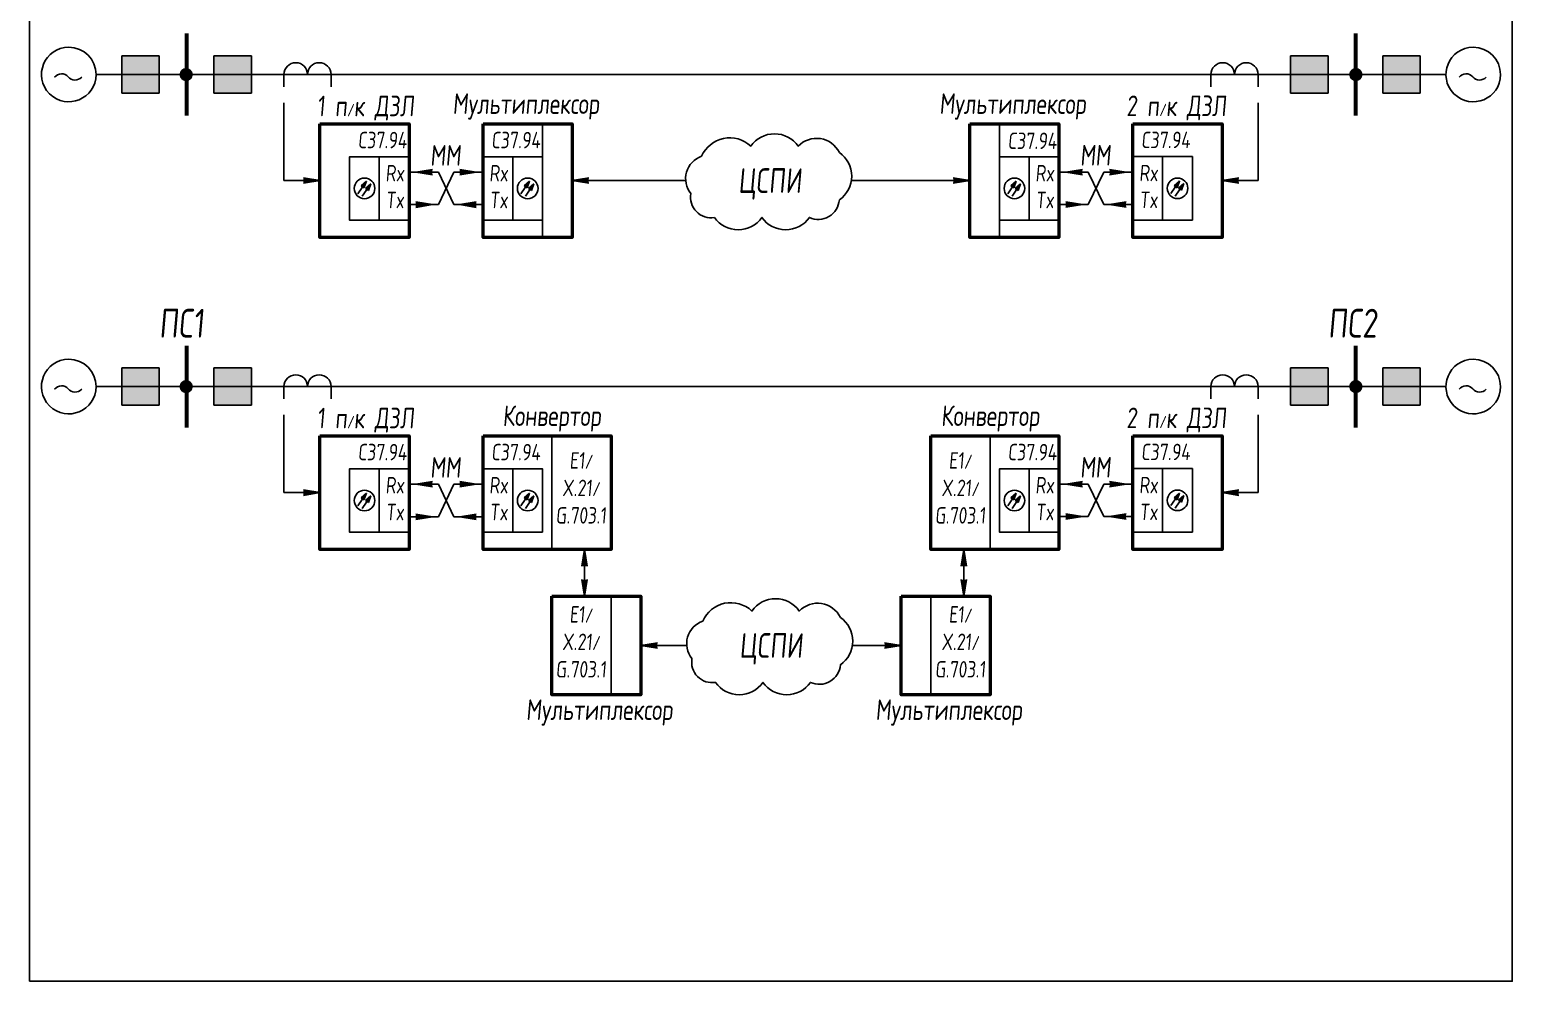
# Model space of a CAD drawing. Header units: millimetres. Extents: x 295 to 1122, y -11 to 225.
# Drawn here: x 295 to 475, y -11.3 to 104.2 of the extents above; entities that cross this region are included whole.
import ezdxf
from ezdxf.enums import TextEntityAlignment as Align

# ---------------------------------------------------------------- set-up
doc = ezdxf.new("R2010")
doc.units = ezdxf.units.MM
doc.layers.add('Невидимый', color=7, linetype='Continuous', lineweight=100, true_color=0xffffff, plot=False)
doc.styles.add('ИС РЗА', font='', dxfattribs={"width": 0.8, "oblique": 5, "height": 5})
doc.styles.get('ИС РЗА').set_extended_font_data('GOST type B')

# ---------------------------------------------------------------- blocks, each defined once
blk = doc.blocks.new('strelka')
at = {"ltscale": 0.01}
blk.add_hatch(color=256, dxfattribs=at).paths.add_polyline_path([(-515.65, -2087.78), (-513.78, -2087.78), (-514.72, -2091.4)])
for p, q in [((-515.65, -2087.78), (-513.78, -2087.78)), ((-514.72, -2091.4), (-515.65, -2087.78)), ((-514.72, -2091.4), (-513.78, -2087.78))]:
    blk.add_line(p, q, dxfattribs=at)

msp = doc.modelspace()

# ---------------------------------------------------------------- hatches: boundary and pattern name
at = {"true_color": 0xe7e8e9}
h = msp.add_hatch(color=254, dxfattribs=at)
h.dxf.hatch_style = 1
h.paths.add_polyline_path([(310.76, 101.05), (310.76, 96.5), (306.21, 96.5), (306.21, 101.05)])
h = msp.add_hatch(color=254, dxfattribs=at)
h.dxf.hatch_style = 1
h.paths.add_polyline_path([(321.95, 101.05), (317.4, 101.05), (317.4, 96.5), (321.95, 96.5)])
h = msp.add_hatch(color=254, dxfattribs=at)
h.dxf.hatch_style = 1
h.paths.add_polyline_path([(452.67, 101.05), (452.67, 96.5), (448.11, 96.5), (448.11, 101.05)])
h = msp.add_hatch(color=254, dxfattribs=at)
h.dxf.hatch_style = 1
h.paths.add_polyline_path([(459.31, 101.05), (459.31, 96.5), (463.86, 96.5), (463.86, 101.05)])
at = {"linetype": 'Continuous'}
for points in [[(314.03, 99.58, -1), (314.03, 97.97, -1)], [(456.04, 99.58, 1), (456.04, 97.97, 1)], [(314.03, 61.69, -1), (314.03, 60.08, -1)], [(456.04, 61.69, 1), (456.04, 60.08, 1)]]:
    msp.add_hatch(color=256, dxfattribs=at).paths.add_polyline_path(points)
at = {"true_color": 0x000000}
h = msp.add_hatch(color=18, dxfattribs=at)
h.dxf.hatch_style = 1
h.paths.add_polyline_path([(343.93, 86.91), (341.91, 86.91), (343.93, 87.24)])
h.paths.add_polyline_path([(343.93, 86.59), (341.91, 86.91), (343.93, 86.91)])
h = msp.add_hatch(color=18, dxfattribs=at)
h.dxf.hatch_style = 1
h.paths.add_polyline_path([(347.24, 86.91), (349.26, 86.91), (347.24, 87.24)])
h.paths.add_polyline_path([(347.24, 86.59), (349.26, 86.91), (347.24, 86.91)])
h = msp.add_hatch(color=18, dxfattribs=at)
h.dxf.hatch_style = 1
h.paths.add_polyline_path([(422.83, 86.93), (420.81, 86.93), (422.83, 87.26)])
h.paths.add_polyline_path([(422.83, 86.61), (420.81, 86.93), (422.83, 86.93)])
h = msp.add_hatch(color=18, dxfattribs=at)
h.dxf.hatch_style = 1
h.paths.add_polyline_path([(426.13, 86.93), (428.15, 86.93), (426.13, 87.26)])
h.paths.add_polyline_path([(426.13, 86.61), (428.15, 86.93), (426.13, 86.93)])
h = msp.add_hatch(color=18, dxfattribs=at)
h.dxf.hatch_style = 1
h.paths.add_polyline_path([(328.26, 85.9), (330.28, 85.9), (328.26, 85.57)])
h.paths.add_polyline_path([(328.26, 86.23), (330.28, 85.9), (328.26, 85.9)])
h = msp.add_hatch(color=18, dxfattribs=at)
h.dxf.hatch_style = 1
h.paths.add_polyline_path([(362.91, 85.9), (360.89, 85.9), (362.91, 86.23)])
h.paths.add_polyline_path([(362.91, 85.57), (360.89, 85.9), (362.91, 85.9)])
h = msp.add_hatch(color=18, dxfattribs=at)
h.dxf.hatch_style = 1
h.paths.add_polyline_path([(407.16, 85.9), (409.18, 85.9), (407.16, 86.23)])
h.paths.add_polyline_path([(407.16, 85.57), (409.18, 85.9), (407.16, 85.9)])
h = msp.add_hatch(color=18, dxfattribs=at)
h.dxf.hatch_style = 1
h.paths.add_polyline_path([(441.81, 85.9), (439.79, 85.9), (441.81, 85.57)])
h.paths.add_polyline_path([(441.81, 86.23), (439.79, 85.9), (441.81, 85.9)])
h = msp.add_hatch(color=18, dxfattribs=at)
h.dxf.hatch_style = 1
h.paths.add_polyline_path([(341.91, 82.98), (343.93, 82.98), (341.91, 83.3)])
h.paths.add_polyline_path([(341.91, 82.65), (343.93, 82.98), (341.91, 82.98)])
h = msp.add_hatch(color=18, dxfattribs=at)
h.dxf.hatch_style = 1
h.paths.add_polyline_path([(349.26, 82.98), (347.24, 82.98), (349.26, 83.3)])
h.paths.add_polyline_path([(349.26, 82.65), (347.24, 82.98), (349.26, 82.98)])
h = msp.add_hatch(color=18, dxfattribs=at)
h.dxf.hatch_style = 1
h.paths.add_polyline_path([(420.81, 83), (422.83, 83), (420.81, 83.32)])
h.paths.add_polyline_path([(420.81, 82.67), (422.83, 83), (420.81, 83)])
h = msp.add_hatch(color=18, dxfattribs=at)
h.dxf.hatch_style = 1
h.paths.add_polyline_path([(428.15, 83), (426.13, 83), (428.15, 83.32)])
h.paths.add_polyline_path([(428.15, 82.67), (426.13, 83), (428.15, 83)])
at = {"true_color": 0xe7e8e9}
h = msp.add_hatch(color=254, dxfattribs=at)
h.dxf.hatch_style = 1
h.paths.add_polyline_path([(310.76, 63.16), (310.76, 58.61), (306.21, 58.61), (306.21, 63.16)])
h = msp.add_hatch(color=254, dxfattribs=at)
h.dxf.hatch_style = 1
h.paths.add_polyline_path([(321.95, 63.16), (317.4, 63.16), (317.4, 58.61), (321.95, 58.61)])
h = msp.add_hatch(color=254, dxfattribs=at)
h.dxf.hatch_style = 1
h.paths.add_polyline_path([(448.11, 58.61), (448.11, 63.16), (452.67, 63.16), (452.67, 58.61)])
h = msp.add_hatch(color=254, dxfattribs=at)
h.dxf.hatch_style = 1
h.paths.add_polyline_path([(459.31, 63.16), (459.31, 58.61), (463.86, 58.61), (463.86, 63.16)])
at = {"true_color": 0x000000}
h = msp.add_hatch(color=18, dxfattribs=at)
h.dxf.hatch_style = 1
h.paths.add_polyline_path([(343.93, 49.02), (341.91, 49.02), (343.93, 49.35)])
h.paths.add_polyline_path([(343.93, 48.7), (341.91, 49.02), (343.93, 49.02)])
h = msp.add_hatch(color=18, dxfattribs=at)
h.dxf.hatch_style = 1
h.paths.add_polyline_path([(347.24, 49.02), (349.26, 49.02), (347.24, 49.35)])
h.paths.add_polyline_path([(347.24, 48.7), (349.26, 49.02), (347.24, 49.02)])
h = msp.add_hatch(color=18, dxfattribs=at)
h.dxf.hatch_style = 1
h.paths.add_polyline_path([(422.83, 49.04), (420.81, 49.04), (422.83, 49.37)])
h.paths.add_polyline_path([(422.83, 48.71), (420.81, 49.04), (422.83, 49.04)])
h = msp.add_hatch(color=18, dxfattribs=at)
h.dxf.hatch_style = 1
h.paths.add_polyline_path([(426.13, 49.04), (428.15, 49.04), (426.13, 49.37)])
h.paths.add_polyline_path([(426.13, 48.71), (428.15, 49.04), (426.13, 49.04)])
h = msp.add_hatch(color=18, dxfattribs=at)
h.dxf.hatch_style = 1
h.paths.add_polyline_path([(328.26, 48.01), (330.28, 48.01), (328.26, 47.68)])
h.paths.add_polyline_path([(328.26, 48.33), (330.28, 48.01), (328.26, 48.01)])
h = msp.add_hatch(color=18, dxfattribs=at)
h.dxf.hatch_style = 1
h.paths.add_polyline_path([(441.81, 48.01), (439.79, 48.01), (441.81, 47.68)])
h.paths.add_polyline_path([(441.81, 48.33), (439.79, 48.01), (441.81, 48.01)])
h = msp.add_hatch(color=18, dxfattribs=at)
h.dxf.hatch_style = 1
h.paths.add_polyline_path([(441.81, 48.01), (439.79, 48.01), (441.81, 47.68)])
h.paths.add_polyline_path([(441.81, 48.33), (439.79, 48.01), (441.81, 48.01)])
h = msp.add_hatch(color=18, dxfattribs=at)
h.dxf.hatch_style = 1
h.paths.add_polyline_path([(341.91, 45.09), (343.93, 45.09), (341.91, 45.41)])
h.paths.add_polyline_path([(341.91, 44.76), (343.93, 45.09), (341.91, 45.09)])
h = msp.add_hatch(color=18, dxfattribs=at)
h.dxf.hatch_style = 1
h.paths.add_polyline_path([(349.26, 45.09), (347.24, 45.09), (349.26, 45.41)])
h.paths.add_polyline_path([(349.26, 44.76), (347.24, 45.09), (349.26, 45.09)])
h = msp.add_hatch(color=18, dxfattribs=at)
h.dxf.hatch_style = 1
h.paths.add_polyline_path([(420.81, 45.11), (422.83, 45.11), (420.81, 45.43)])
h.paths.add_polyline_path([(420.81, 44.78), (422.83, 45.11), (420.81, 45.11)])
h = msp.add_hatch(color=18, dxfattribs=at)
h.dxf.hatch_style = 1
h.paths.add_polyline_path([(428.15, 45.11), (426.13, 45.11), (428.15, 45.43)])
h.paths.add_polyline_path([(428.15, 44.78), (426.13, 45.11), (428.15, 45.11)])
h = msp.add_hatch(color=18, dxfattribs=at)
h.dxf.hatch_style = 1
h.paths.add_polyline_path([(362.4, 39.08), (362.4, 41.1), (362.73, 39.08)])
h.paths.add_polyline_path([(362.07, 39.08), (362.4, 41.1), (362.4, 39.08)])
h = msp.add_hatch(color=18, dxfattribs=at)
h.dxf.hatch_style = 1
h.paths.add_polyline_path([(408.44, 39.08), (408.44, 41.1), (408.77, 39.08)])
h.paths.add_polyline_path([(408.11, 39.08), (408.44, 41.1), (408.44, 39.08)])
h = msp.add_hatch(color=18, dxfattribs=at)
h.dxf.hatch_style = 1
h.paths.add_polyline_path([(362.4, 37.45), (362.4, 35.43), (362.73, 37.45)])
h.paths.add_polyline_path([(362.07, 37.45), (362.4, 35.43), (362.4, 37.45)])
h = msp.add_hatch(color=18, dxfattribs=at)
h.dxf.hatch_style = 1
h.paths.add_polyline_path([(408.44, 37.45), (408.44, 35.43), (408.77, 37.45)])
h.paths.add_polyline_path([(408.11, 37.45), (408.44, 35.43), (408.44, 37.45)])
h = msp.add_hatch(color=18, dxfattribs=at)
h.dxf.hatch_style = 1
h.paths.add_polyline_path([(371.24, 29.45), (369.22, 29.45), (371.24, 29.77)])
h.paths.add_polyline_path([(371.24, 29.12), (369.22, 29.45), (371.24, 29.45)])
h = msp.add_hatch(color=18, dxfattribs=at)
h.dxf.hatch_style = 1
h.paths.add_polyline_path([(398.83, 29.45), (400.85, 29.45), (398.83, 29.77)])
h.paths.add_polyline_path([(398.83, 29.12), (400.85, 29.45), (398.83, 29.45)])

# ---------------------------------------------------------------- linework, layer by layer
at = {"linetype": 'Continuous', "lineweight": 60}
for p, q in [((314.08, 103.74), (314.08, 93.82)), ((455.99, 103.74), (455.99, 93.82)), ((314.08, 65.84), (314.08, 55.93)), ((455.99, 65.84), (455.99, 55.93))]:
    msp.add_line(p, q, dxfattribs=at)
at = {"linetype": 'Continuous'}
for p, q in [((306.21, 101.05), (310.76, 101.05)), ((306.21, 101.05), (310.76, 101.05)), ((306.21, 101.05), (306.21, 96.5)), ((310.76, 101.05), (310.76, 96.5)), ((310.76, 101.05), (310.76, 96.5)), ((317.4, 101.05), (317.4, 96.5)), ((321.95, 101.05), (317.4, 101.05)), ((317.4, 101.05), (317.4, 96.5)), ((321.95, 101.05), (317.4, 101.05)), ((321.95, 96.5), (321.95, 101.05)), ((321.95, 96.5), (321.95, 101.05)), ((448.11, 96.5), (448.11, 101.05)), ((448.11, 101.05), (452.67, 101.05)), ((448.11, 96.5), (448.11, 101.05)), ((448.11, 101.05), (452.67, 101.05)), ((452.67, 101.05), (452.67, 96.5)), ((452.67, 101.05), (452.67, 96.5)), ((459.31, 101.05), (459.31, 96.5)), ((463.86, 101.05), (459.31, 101.05)), ((459.31, 101.05), (459.31, 96.5)), ((463.86, 101.05), (459.31, 101.05)), ((463.86, 101.05), (463.86, 96.5)), ((314.05, 98.09), (314.05, 98.09)), ((314.05, 98.09), (314.05, 98.09)), ((456.02, 98.09), (456.02, 98.09)), ((456.02, 98.09), (456.02, 98.09)), ((310.76, 96.5), (306.21, 96.5)), ((310.76, 96.5), (306.21, 96.5)), ((317.4, 96.5), (321.95, 96.5)), ((317.4, 96.5), (321.95, 96.5)), ((452.67, 96.5), (448.11, 96.5)), ((452.67, 96.5), (448.11, 96.5)), ((459.31, 96.5), (463.86, 96.5)), ((459.31, 96.5), (463.86, 96.5)), ((306.21, 63.16), (310.76, 63.16)), ((306.21, 63.16), (310.76, 63.16)), ((306.21, 63.16), (306.21, 58.61)), ((310.76, 63.16), (310.76, 58.61)), ((310.76, 63.16), (310.76, 58.61)), ((317.4, 63.16), (317.4, 58.61)), ((321.95, 63.16), (317.4, 63.16)), ((317.4, 63.16), (317.4, 58.61)), ((321.95, 63.16), (317.4, 63.16)), ((321.95, 58.61), (321.95, 63.16)), ((321.95, 58.61), (321.95, 63.16)), ((448.11, 58.61), (448.11, 63.16)), ((448.11, 63.16), (452.67, 63.16)), ((448.11, 58.61), (448.11, 63.16)), ((448.11, 63.16), (452.67, 63.16)), ((452.67, 63.16), (452.67, 58.61)), ((452.67, 63.16), (452.67, 58.61)), ((459.31, 63.16), (459.31, 58.61)), ((463.86, 63.16), (459.31, 63.16)), ((459.31, 63.16), (459.31, 58.61)), ((463.86, 63.16), (459.31, 63.16)), ((463.86, 63.16), (463.86, 58.61)), ((314.05, 60.2), (314.05, 60.2)), ((314.05, 60.2), (314.05, 60.2)), ((456.02, 60.2), (456.02, 60.2)), ((456.02, 60.2), (456.02, 60.2)), ((310.76, 58.61), (306.21, 58.61)), ((310.76, 58.61), (306.21, 58.61)), ((317.4, 58.61), (321.95, 58.61)), ((317.4, 58.61), (321.95, 58.61)), ((452.67, 58.61), (448.11, 58.61)), ((452.67, 58.61), (448.11, 58.61)), ((459.31, 58.61), (463.86, 58.61)), ((459.31, 58.61), (463.86, 58.61))]:
    msp.add_line(p, q, dxfattribs=at)
for p, q in [((314.08, 98.78), (303.09, 98.78)), ((314.74, 98.78), (455.33, 98.78)), ((455.99, 98.78), (466.98, 98.78)), ((325.91, 95.35), (325.91, 85.9)), ((444.16, 95.35), (444.16, 85.9)), ((357.29, 78.99), (357.29, 92.81)), ((412.78, 78.99), (412.78, 92.81)), ((341.09, 86.91), (344.65, 86.91)), ((343.93, 87.24), (341.91, 86.91)), ((341.91, 86.91), (343.93, 86.59)), ((344.65, 86.91), (346.52, 82.98)), ((346.52, 86.91), (344.65, 82.98)), ((346.52, 86.91), (350.09, 86.91)), ((347.24, 87.24), (349.26, 86.91)), ((349.26, 86.91), (347.24, 86.59)), ((419.98, 86.93), (423.54, 86.93)), ((422.83, 87.26), (420.81, 86.93)), ((420.81, 86.93), (422.83, 86.61)), ((423.54, 86.93), (425.42, 83)), ((425.42, 86.93), (423.54, 83)), ((425.42, 86.93), (428.98, 86.93)), ((426.13, 87.26), (428.15, 86.93)), ((428.15, 86.93), (426.13, 86.61)), ((329.79, 85.9), (325.91, 85.9)), ((330.28, 85.9), (328.26, 86.23)), ((328.26, 85.57), (330.28, 85.9)), ((334.88, 84.3), (335.92, 85.83)), ((335.4, 83.99), (336.44, 85.52)), ((354.68, 84.3), (355.72, 85.83)), ((355.21, 83.99), (356.25, 85.52)), ((362.91, 86.23), (360.89, 85.9)), ((360.89, 85.9), (374.68, 85.9)), ((360.89, 85.9), (362.91, 85.57)), ((394.79, 85.9), (409.18, 85.9)), ((407.16, 86.23), (409.18, 85.9)), ((409.18, 85.9), (407.16, 85.57)), ((413.77, 84.3), (414.81, 85.83)), ((414.3, 83.99), (415.34, 85.52)), ((433.58, 84.32), (434.62, 85.85)), ((434.1, 84.01), (435.14, 85.54)), ((439.79, 85.9), (441.81, 86.23)), ((441.81, 85.57), (439.79, 85.9)), ((440.28, 85.9), (444.16, 85.9)), ((341.09, 82.98), (344.65, 82.98)), ((341.91, 83.3), (343.93, 82.98)), ((343.93, 82.98), (341.91, 82.65)), ((346.52, 82.98), (350.09, 82.98)), ((349.26, 83.3), (347.24, 82.98)), ((347.24, 82.98), (349.26, 82.65)), ((419.98, 83), (423.54, 83)), ((420.81, 83.32), (422.83, 83)), ((422.83, 83), (420.81, 82.67)), ((425.42, 83), (428.98, 83)), ((428.15, 83.32), (426.13, 83)), ((426.13, 83), (428.15, 82.67)), ((314.08, 60.89), (303.09, 60.89)), ((314.74, 60.89), (455.33, 60.89)), ((455.99, 60.89), (466.98, 60.89)), ((325.91, 57.46), (325.91, 48.01)), ((444.16, 57.46), (444.16, 48.01)), ((358.42, 41.1), (358.42, 54.91)), ((411.65, 41.1), (411.65, 54.91)), ((341.09, 49.02), (344.65, 49.02)), ((343.93, 49.35), (341.91, 49.02)), ((341.91, 49.02), (343.93, 48.7)), ((344.65, 49.02), (346.52, 45.09)), ((346.52, 49.02), (344.65, 45.09)), ((346.52, 49.02), (350.09, 49.02)), ((347.24, 49.35), (349.26, 49.02)), ((349.26, 49.02), (347.24, 48.7)), ((419.98, 49.04), (423.54, 49.04)), ((422.83, 49.37), (420.81, 49.04)), ((420.81, 49.04), (422.83, 48.71)), ((423.54, 49.04), (425.42, 45.11)), ((425.42, 49.04), (423.54, 45.11)), ((425.42, 49.04), (428.98, 49.04)), ((426.13, 49.37), (428.15, 49.04)), ((428.15, 49.04), (426.13, 48.71)), ((329.79, 48.01), (325.91, 48.01)), ((330.28, 48.01), (328.26, 48.33)), ((328.26, 47.68), (330.28, 48.01)), ((334.88, 46.41), (335.92, 47.94)), ((335.4, 46.1), (336.44, 47.63)), ((354.68, 46.41), (355.72, 47.94)), ((355.21, 46.1), (356.25, 47.63)), ((413.77, 46.41), (414.81, 47.94)), ((414.3, 46.1), (415.34, 47.63)), ((433.58, 46.43), (434.62, 47.96)), ((434.1, 46.12), (435.14, 47.65)), ((439.79, 48.01), (441.81, 48.33)), ((439.79, 48.01), (441.81, 48.33)), ((441.81, 47.68), (439.79, 48.01)), ((441.81, 47.68), (439.79, 48.01)), ((440.28, 48.01), (444.16, 48.01)), ((341.09, 45.09), (344.65, 45.09)), ((341.91, 45.41), (343.93, 45.09)), ((343.93, 45.09), (341.91, 44.76)), ((346.52, 45.09), (350.09, 45.09)), ((349.26, 45.41), (347.24, 45.09)), ((347.24, 45.09), (349.26, 44.76)), ((419.98, 45.11), (423.54, 45.11)), ((420.81, 45.43), (422.83, 45.11)), ((422.83, 45.11), (420.81, 44.78)), ((425.42, 45.11), (428.98, 45.11)), ((428.15, 45.43), (426.13, 45.11)), ((426.13, 45.11), (428.15, 44.78)), ((362.4, 41.1), (362.07, 39.08)), ((362.4, 41.1), (362.4, 35.43)), ((362.73, 39.08), (362.4, 41.1)), ((408.44, 41.1), (408.11, 39.08)), ((408.44, 41.1), (408.44, 35.43)), ((408.77, 39.08), (408.44, 41.1)), ((362.4, 35.43), (362.07, 37.45)), ((362.73, 37.45), (362.4, 35.43)), ((408.44, 35.43), (408.11, 37.45)), ((408.77, 37.45), (408.44, 35.43)), ((365.61, 23.46), (365.61, 35.43)), ((404.45, 23.46), (404.45, 35.43)), ((371.24, 29.77), (369.22, 29.45)), ((369.22, 29.45), (374.81, 29.45)), ((369.22, 29.45), (371.24, 29.12)), ((394.92, 29.45), (400.85, 29.45)), ((398.83, 29.77), (400.85, 29.45)), ((400.85, 29.45), (398.83, 29.12))]:
    msp.add_line(p, q)
at = {"color": 0}
for p, q in [((325.91, 98.78), (325.91, 97.29)), ((331.62, 98.78), (331.62, 97.29)), ((438.44, 98.78), (438.44, 97.29)), ((444.16, 98.78), (444.16, 97.29)), ((325.91, 60.89), (325.91, 59.4)), ((331.62, 60.89), (331.62, 59.4)), ((438.44, 60.89), (438.44, 59.4)), ((444.16, 60.89), (444.16, 59.4))]:
    msp.add_line(p, q, dxfattribs=at)
at = {"color": 18, "lineweight": 50, "ltscale": 100, "true_color": 0x000000}
for points in [[(330.28, 92.81), (341.09, 92.81), (341.09, 78.99), (330.28, 78.99)], [(350.09, 92.81), (360.89, 92.81), (360.89, 78.99), (350.09, 78.99)], [(409.18, 92.81), (419.98, 92.81), (419.98, 78.99), (409.18, 78.99)], [(428.98, 92.81), (439.79, 92.81), (439.79, 78.99), (428.98, 78.99)], [(330.28, 54.91), (341.09, 54.91), (341.09, 41.1), (330.28, 41.1)], [(350.09, 54.91), (365.61, 54.91), (365.61, 41.1), (350.09, 41.1)], [(404.45, 54.91), (419.98, 54.91), (419.98, 41.1), (404.45, 41.1)], [(428.98, 54.91), (439.79, 54.91), (439.79, 41.1), (428.98, 41.1)], [(358.42, 35.43), (369.22, 35.43), (369.22, 23.46), (358.42, 23.46)], [(400.85, 35.43), (411.65, 35.43), (411.65, 23.46), (400.85, 23.46)]]:
    msp.add_lwpolyline(points, close=True, dxfattribs=at)
for points in [[(376.61, 88.85, 0.520567), (375.31, 84.32, 0.520567), (378.17, 81.42, 0.520567), (383.93, 81.42, 0.520567), (389.69, 81.42, 0.520567), (393.33, 83.55, 0.520567), (393.33, 89.31, 0.520567), (388.34, 90.08, 0.520567), (382.58, 90.08, 0.520567)], [(376.74, 32.4, 0.520567), (375.44, 27.87, 0.520567), (378.3, 24.97, 0.520567), (384.06, 24.97, 0.520567), (389.82, 24.97, 0.520567), (393.46, 27.1, 0.520567), (393.46, 32.86, 0.520567), (388.47, 33.63, 0.520567), (382.71, 33.63, 0.520567)]]:
    msp.add_lwpolyline(points, format="xyb", close=True)
at = {"lineweight": 25}
for points in [[(337.48, 81.09), (333.88, 81.09), (333.88, 88.8), (337.48, 88.8)], [(341.09, 81.09), (337.48, 81.09), (337.48, 88.8), (341.09, 88.8)], [(353.69, 81.09), (350.09, 81.09), (350.09, 88.8), (353.69, 88.8)], [(357.29, 81.09), (353.69, 81.09), (353.69, 88.8), (357.29, 88.8)], [(416.38, 81.09), (412.78, 81.09), (412.78, 88.8), (416.38, 88.8)], [(419.98, 81.09), (416.38, 81.09), (416.38, 88.8), (419.98, 88.8)], [(432.58, 81.11), (428.98, 81.11), (428.98, 88.82), (432.58, 88.82)], [(436.19, 81.11), (432.58, 81.11), (432.58, 88.82), (436.19, 88.82)], [(337.48, 43.2), (333.88, 43.2), (333.88, 50.91), (337.48, 50.91)], [(341.09, 43.2), (337.48, 43.2), (337.48, 50.91), (341.09, 50.91)], [(353.69, 43.2), (350.09, 43.2), (350.09, 50.91), (353.69, 50.91)], [(357.29, 43.2), (353.69, 43.2), (353.69, 50.91), (357.29, 50.91)], [(416.38, 43.2), (412.78, 43.2), (412.78, 50.91), (416.38, 50.91)], [(419.98, 43.2), (416.38, 43.2), (416.38, 50.91), (419.98, 50.91)], [(432.58, 43.21), (428.98, 43.21), (428.98, 50.93), (432.58, 50.93)], [(436.19, 43.21), (432.58, 43.21), (432.58, 50.93), (436.19, 50.93)]]:
    msp.add_lwpolyline(points, close=True, dxfattribs=at)
for centre in [(335.69, 84.95), (355.5, 84.95), (414.59, 84.95), (434.39, 84.96), (335.69, 47.05), (355.5, 47.05), (414.59, 47.05), (434.39, 47.07)]:
    msp.add_circle(centre, 1.25)
at = {"color": 0}
for centre in [(327.34, 98.78), (330.19, 98.78), (327.34, 60.89), (330.19, 60.89)]:
    msp.add_arc(centre, 1.43, 0, 180, dxfattribs=at)
at = {"color": 0, "extrusion": (0, 0, -1)}
for centre in [(-439.87, 98.78), (-442.73, 98.78), (-439.87, 60.89), (-442.73, 60.89)]:
    msp.add_arc(centre, 1.43, 0, 180, dxfattribs=at)
at = {"lineweight": 25, "ltscale": 100}
for centre, start, end in [((298.9, 97.81), 40.3079, 141.7009), ((300.54, 99.16), 218.2991, 319.6921), ((469.41, 97.81), 40.3079, 141.7009), ((471.05, 99.16), 218.2991, 319.6921), ((298.9, 59.92), 40.3079, 141.7009), ((300.54, 61.27), 218.2991, 319.6921), ((469.41, 59.92), 40.3079, 141.7009), ((471.05, 61.27), 218.2991, 319.6921)]:
    msp.add_arc(centre, 1.06, start, end, dxfattribs=at)
at = {"linetype": 'Continuous'}
for points in [[(297.44, 96.44), (295.36, 98.52), (296.83, 102.09), (299.78, 102.09)], [(299.78, 102.09), (301.61, 102.09), (303.09, 100.6), (303.09, 98.78)], [(467.95, 96.44), (465.87, 98.52), (467.34, 102.09), (470.29, 102.09)], [(470.29, 102.09), (472.12, 102.09), (473.6, 100.6), (473.6, 98.78)], [(314.53, 99.27), (314.1, 99.7), (313.36, 99.39), (313.36, 98.78)], [(314.53, 99.27), (314.1, 99.7), (313.36, 99.39), (313.36, 98.78)], [(314.05, 98.09), (314.66, 98.09), (314.98, 98.83), (314.53, 99.27)], [(314.05, 98.09), (314.66, 98.09), (314.98, 98.83), (314.53, 99.27)], [(456.02, 98.09), (455.41, 98.09), (455.09, 98.83), (455.53, 99.27)], [(456.02, 98.09), (455.41, 98.09), (455.09, 98.83), (455.53, 99.27)], [(455.53, 99.27), (455.97, 99.7), (456.71, 99.39), (456.71, 98.78)], [(455.53, 99.27), (455.97, 99.7), (456.71, 99.39), (456.71, 98.78)], [(303.09, 98.78), (303.09, 95.83), (299.53, 94.35), (297.44, 96.44)], [(313.36, 98.78), (313.36, 98.4), (313.66, 98.09), (314.05, 98.09)], [(313.36, 98.78), (313.36, 98.4), (313.66, 98.09), (314.05, 98.09)], [(456.71, 98.78), (456.71, 98.4), (456.4, 98.09), (456.02, 98.09)], [(456.71, 98.78), (456.71, 98.4), (456.4, 98.09), (456.02, 98.09)], [(473.6, 98.78), (473.6, 95.83), (470.04, 94.35), (467.95, 96.44)], [(297.44, 58.55), (295.36, 60.63), (296.83, 64.2), (299.78, 64.2)], [(299.78, 64.2), (301.61, 64.2), (303.09, 62.71), (303.09, 60.89)], [(467.95, 58.55), (465.87, 60.63), (467.34, 64.2), (470.29, 64.2)], [(470.29, 64.2), (472.12, 64.2), (473.6, 62.71), (473.6, 60.89)], [(314.53, 61.38), (314.1, 61.81), (313.36, 61.5), (313.36, 60.89)], [(314.53, 61.38), (314.1, 61.81), (313.36, 61.5), (313.36, 60.89)], [(314.05, 60.2), (314.66, 60.2), (314.98, 60.94), (314.53, 61.38)], [(314.05, 60.2), (314.66, 60.2), (314.98, 60.94), (314.53, 61.38)], [(456.02, 60.2), (455.41, 60.2), (455.09, 60.94), (455.53, 61.38)], [(456.02, 60.2), (455.41, 60.2), (455.09, 60.94), (455.53, 61.38)], [(455.53, 61.38), (455.97, 61.81), (456.71, 61.5), (456.71, 60.89)], [(455.53, 61.38), (455.97, 61.81), (456.71, 61.5), (456.71, 60.89)], [(303.09, 60.89), (303.09, 57.94), (299.53, 56.46), (297.44, 58.55)], [(313.36, 60.89), (313.36, 60.51), (313.66, 60.2), (314.05, 60.2)], [(313.36, 60.89), (313.36, 60.51), (313.66, 60.2), (314.05, 60.2)], [(456.71, 60.89), (456.71, 60.51), (456.4, 60.2), (456.02, 60.2)], [(456.71, 60.89), (456.71, 60.51), (456.4, 60.2), (456.02, 60.2)], [(473.6, 60.89), (473.6, 57.94), (470.04, 56.46), (467.95, 58.55)]]:
    msp.add_open_spline(points, degree=3, dxfattribs=at)
at = {"layer": 'Невидимый', "color": 4, "lineweight": -2}
msp.add_lwpolyline([(295.03, -11.33), (475.03, -11.33), (475.03, 225.42), (295.03, 225.42)], close=True, dxfattribs=at)

# ---------------------------------------------------------------- block references
at = {"lineweight": 20, "yscale": 0.2310643742024468, "zscale": 0.2310643742024468, "rotation": 145.7514964970845}
for p, xscale in [((-34.36, -246.69), 0.2310643742024468), ((-33.83, -247), 0.2310643742024469), ((-14.55, -246.69), 0.2310643742024468), ((-14.03, -247), 0.2310643742024469), ((44.54, -246.69), 0.2310643742024468), ((45.06, -247), 0.2310643742024469), ((64.35, -246.68), 0.2310643742024468), ((64.87, -246.98), 0.2310643742024469), ((-34.36, -284.58), 0.2310643742024468), ((-33.83, -284.89), 0.2310643742024469), ((-14.55, -284.58), 0.2310643742024468), ((-14.03, -284.89), 0.2310643742024469), ((44.54, -284.58), 0.2310643742024468), ((45.06, -284.89), 0.2310643742024469), ((64.35, -284.57), 0.2310643742024468), ((64.87, -284.87), 0.2310643742024469)]:
    msp.add_blockref('strelka', p, dxfattribs=dict(at, xscale=xscale))

# ---------------------------------------------------------------- texts
at = {"lineweight": 25, "style": 'ИС РЗА', "oblique": 5, "width": 0.8}
for s, height, p in [('MM', 2.5, (345.51, 88.96)), ('MM', 2.5, (424.41, 88.98)), ('Rx', 2, (339.37, 86.8)), ('Rx', 2, (351.97, 86.8)), ('ЦСПИ', 3, (384.9, 85.9)), ('Rx', 2, (418.27, 86.8)), ('Rx', 2, (430.87, 86.82)), ('Tx', 2, (339.37, 83.54)), ('Tx', 2, (351.97, 83.54)), ('Tx', 2, (418.27, 83.54)), ('Tx', 2, (430.87, 83.56)), ('MM', 2.5, (345.51, 51.07)), ('MM', 2.5, (424.41, 51.09)), ('Rx', 2, (339.37, 48.91)), ('Rx', 2, (351.97, 48.91)), ('Rx', 2, (418.27, 48.91)), ('Rx', 2, (430.87, 48.93)), ('Tx', 2, (339.37, 45.65)), ('Tx', 2, (351.97, 45.65)), ('Tx', 2, (418.27, 45.65)), ('Tx', 2, (430.87, 45.67)), ('ЦСПИ', 3, (385.03, 29.45))]:
    msp.add_text(s, height=height, dxfattribs=at).set_placement(p, align=Align.MIDDLE_CENTER)
at = {"ltscale": 100, "char_height": 2.5, "attachment_point": 5, "style": 'ИС РЗА'}
for s, insert, width in [('1 п{\\H0.6000x;/}к ДЗЛ', (335.82, 94.7), 13.1932), ('Мультиплексор', (355.27, 94.9), 15.3624), ('Мультиплексор', (414.36, 94.9), 15.3624), ('2 п{\\H0.6000x;/}к ДЗЛ', (434.24, 94.72), 13.1932), ('1 п{\\H0.6000x;/}к ДЗЛ', (335.82, 56.81), 13.1932), ('Конвертор', (358.41, 57.01), 15.3624), ('Конвертор', (411.64, 57.01), 15.3624), ('2 п{\\H0.6000x;/}к ДЗЛ', (434.24, 56.83), 13.1932), ('Мультиплексор', (364.18, 21.31), 15.3624), ('Мультиплексор', (406.61, 21.31), 15.3624)]:
    msp.add_mtext(s, dxfattribs=dict(at, insert=insert, width=width))
at = {"lineweight": 25, "ltscale": 0.01, "char_height": 2, "attachment_point": 5, "style": 'ИС РЗА'}
for s, insert, width in [('\\pxqc;C37.94', (337.84, 90.82), 8.1214), ('\\pxqc;C37.94', (354.05, 90.82), 8.1214), ('\\pxqc;C37.94', (432.94, 90.84), 8.1214), ('\\pxqc;C37.94', (416.74, 90.73), 8.1214), ('\\pxqc;C37.94', (337.84, 52.93), 8.1214), ('\\pxqc;C37.94', (354.05, 52.93), 8.1214), ('\\pxqc;E1{\\H0.8500x;/}\\PX.21{\\H0.8500x;/}\\PG.703.1', (361.96, 48.58), 8.84), ('\\pxqc;E1{\\H0.8500x;/}\\PX.21{\\H0.8500x;/}\\PG.703.1', (408, 48.58), 8.84), ('\\pxqc;C37.94', (416.74, 52.93), 8.1214), ('\\pxqc;C37.94', (432.94, 52.95), 8.1214), ('\\pxqc;E1{\\H0.8500x;/}\\PX.21{\\H0.8500x;/}\\PG.703.1', (361.96, 29.89), 8.84), ('\\pxqc;E1{\\H0.8500x;/}\\PX.21{\\H0.8500x;/}\\PG.703.1', (408, 29.89), 8.84)]:
    msp.add_mtext(s, dxfattribs=dict(at, insert=insert, width=width))
at = {"linetype": 'ByBlock', "char_height": 3.5, "attachment_point": 1, "style": 'ИС РЗА'}
for s, insert in [('ПС1', (310.72, 70.33)), ('ПС2', (452.63, 70.33))]:
    msp.add_mtext_dynamic_manual_height_columns(s, width=12.3102, gutter_width=12.35, heights=[3.41], dxfattribs=dict(at, insert=insert))

doc.saveas('drawing.dxf')
